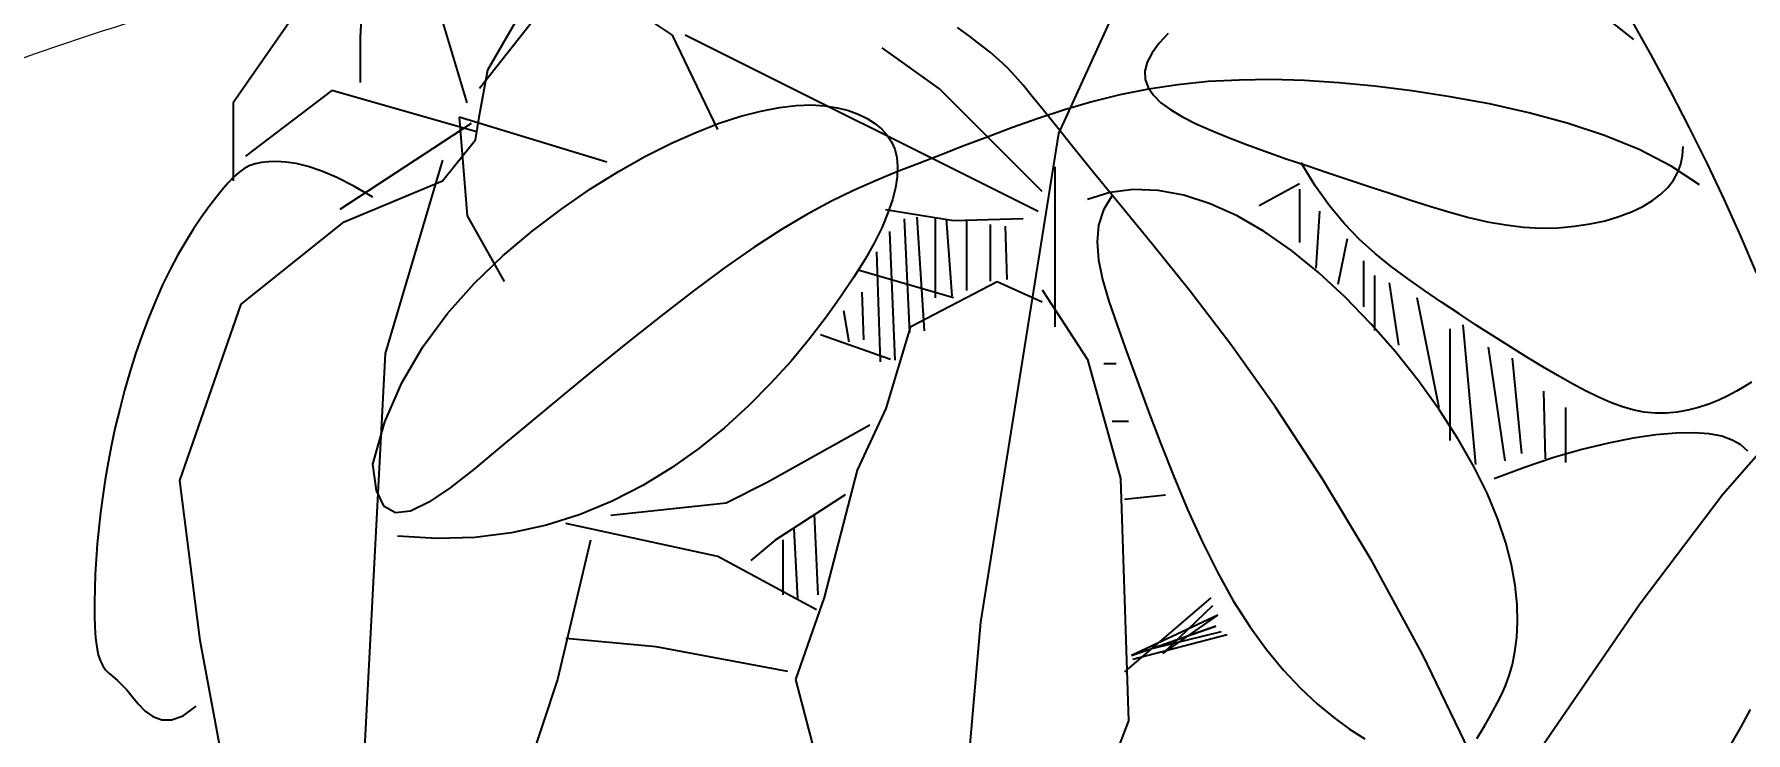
# Model space of a CAD drawing. Header units: metres. Extents: x 10 to 239, y 2 to 253.
# Drawn here: x 81.003 to 85.499, y 23.947 to 25.782 of the extents above; entities that cross this region are included whole.
import ezdxf

# ---------------------------------------------------------------- set-up
doc = ezdxf.new("R2010")
doc.units = ezdxf.units.M
doc.header["$MEASUREMENT"] = 0
doc.layers.get('Defpoints').update_dxf_attribs({"color": 9})
for name, color, linetype in [('-cotas', 252, 'Continuous'), ('1', 7, 'Continuous'), ('cot200', 9, 'Continuous')]:
    doc.layers.add(name, color=color, linetype=linetype)
doc.layers.add('barrera', color=7, linetype='Continuous', lineweight=0, true_color=0x9dbb63)
doc.layers.add('bloques ARBOLES', color=7, linetype='Continuous', true_color=0xb8d897)
doc.styles.get("Standard").update_dxf_attribs({"font": 'arial.ttf'})
doc.dimstyles.get("Standard").update_dxf_attribs({"dimtxt": 0.18, "dimasz": 0.18, "dimexe": 0.18, "dimexo": 0.0625, "dimgap": 0.09, "dimtad": 0, "dimtih": 1, "dimtoh": 1, "dimdec": 4, "dimzin": 0, "dimdsep": 46, "dimtxsty": 'Standard', "dimcen": 0.09, "dimadec": 0, "dimazin": 0, "dimtfac": 1, "dimtdec": 4, "dimtofl": 0, "dimtmove": 0, "dimatfit": 3, "dimfxl": 1, "dimtolj": 1, "dimtzin": 0, "dimarcsym": 0})

# ---------------------------------------------------------------- blocks, each defined once
blk = doc.blocks.new('*D81')
at = {"layer": '-cotas', "color": 0, "lineweight": -2, "transparency": 16777216}
for p, q in [((35.934, 42.8579), (35.9273, 20.3829)), ((88.7846, 42.8423), (88.778, 20.3672)), ((36.1074, 20.5628), (61.0308, 20.5555)), ((88.598, 20.5473), (63.6746, 20.5547))]:
    blk.add_line(p, q, dxfattribs=at)
at = {"layer": '-cotas', "color": 0, "transparency": 16777216}
for points in [[(36.1074, 20.5928), (36.1074, 20.5328), (35.9274, 20.5629)], [(88.598, 20.5773), (88.598, 20.5173), (88.778, 20.5472)]]:
    blk.add_solid(points, dxfattribs=at)
at = {"layer": 'Defpoints', "color": 0, "transparency": 16777216}
for p in [(35.934, 42.9204), (88.7846, 42.9048), (88.778, 20.5472)]:
    blk.add_point(p, dxfattribs=at)
at = {"layer": '-cotas', "color": 0, "transparency": 16777216, "insert": (62.3527, 20.5551), "char_height": 0.5, "attachment_point": 5}
blk.add_mtext('\\A1;52.8506', dxfattribs=at)
blk = doc.blocks.new('A$C6F4E7DED')
for p, q in [((1322.7, 1763.5), (1262.8, 1894.6)), ((1719.1, 1807.7), (1676.4, 1881.8)), ((1807.6, 1830.5), (1804.7, 1878.9)), ((1733.4, 1784.9), (1759.1, 1870.4)), ((926.1, 1844.2), (911.6, 1818.2)), ((923.4, 1828.8), (944.2, 1845.2)), ((1590.8, 1831.9), (1616.5, 1849)), ((1682.1, 1849), (1724.9, 1794.9)), ((1850.4, 1850.4), (1896, 1784.9)), ((1246.6, 1833.1), (1252.9, 1826.3)), ((1336.9, 1709.4), (1582.2, 1831.9)), ((1377.2, 1825.5), (1384.7, 1831.2)), ((1384.7, 1831.2), (1393.1, 1837.1)), ((1559.4, 1766.4), (1590.8, 1831.9)), ((1807.6, 1799.1), (1807.6, 1830.5)), ((1252.9, 1826.3), (1257.8, 1819.7)), ((1257.8, 1819.7), (1261.2, 1813.2)), ((1364.1, 1814.6), (1370.3, 1820)), ((1370.3, 1820), (1377.2, 1825.5)), ((1405.4, 1794.6), (1445.3, 1823.1)), ((911.6, 1818.2), (897.9, 1792.7)), ((1261.2, 1813.2), (1262.8, 1806.9)), ((1262.8, 1806.9), (1262.6, 1801.1)), ((1352.9, 1803.4), (1358.3, 1809.1)), ((1358.3, 1809.1), (1364.1, 1814.6)), ((1724.9, 1776.3), (1719.1, 1807.7)), ((1077.6, 1793.2), (1103.4, 1796.4)), ((1103.4, 1796.4), (1128.2, 1798.8)), ((1128.2, 1798.8), (1152.1, 1800.4)), ((1152.1, 1800.4), (1175.2, 1801)), ((1175.2, 1801), (1197.5, 1800.7)), ((1197.5, 1800.7), (1219, 1799.6)), ((1219, 1799.6), (1240, 1797.5)), ((1240, 1797.5), (1260.4, 1794.4)), ((1260.6, 1795.5), (1256.9, 1790.2)), ((1262.6, 1801.1), (1260.6, 1795.5)), ((1341.1, 1789.4), (1347.3, 1797.1)), ((1347.3, 1797.1), (1352.9, 1803.4)), ((897.9, 1792.7), (884.9, 1767.6)), ((996.3, 1778), (1023.6, 1784.1)), ((1023.6, 1784.1), (1050.9, 1789.1)), ((1050.9, 1789.1), (1077.6, 1793.2)), ((1251.7, 1785), (1244.9, 1780.1)), ((1256.9, 1790.2), (1251.7, 1785)), ((1260.4, 1794.4), (1280.3, 1790.4)), ((1280.3, 1790.4), (1299.7, 1785.5)), ((1299.7, 1785.5), (1318.6, 1780)), ((1333.5, 1780), (1341.1, 1789.4)), ((1334.1, 1723.4), (1405.4, 1794.6)), ((1485, 1782.8), (1476.4, 1781.5)), ((1494.5, 1783.4), (1485, 1782.8)), ((1505.1, 1783), (1494.5, 1783.4)), ((1516.7, 1781.6), (1505.1, 1783)), ((1727.7, 1764.9), (1827.5, 1793.4)), ((1827.5, 1793.4), (1887.4, 1747.8)), ((1896, 1784.9), (1896, 1730.7)), ((969.6, 1770.8), (996.3, 1778)), ((1236.8, 1775.2), (1227.3, 1770.4)), ((1244.9, 1780.1), (1236.8, 1775.2)), ((1318.6, 1780), (1336.9, 1774.1)), ((1324.1, 1768.2), (1333.5, 1780)), ((1336.9, 1774.1), (1354.7, 1767.8)), ((1455.8, 1774), (1450.4, 1770.6)), ((1461.9, 1777), (1455.8, 1774)), ((1468.7, 1779.5), (1461.9, 1777)), ((1476.4, 1781.5), (1468.7, 1779.5)), ((1529.5, 1779.2), (1516.7, 1781.6)), ((1543.4, 1775.6), (1529.5, 1779.2)), ((1558.5, 1770.7), (1543.4, 1775.6)), ((1636.4, 1743.6), (1739.1, 1774.9)), ((1727.7, 1759.2), (1724.9, 1776.3)), ((1739.1, 1774.9), (1733.4, 1706.5)), ((884.9, 1767.6), (872.5, 1742.6)), ((919.6, 1752.4), (943.8, 1762.3)), ((943.8, 1762.3), (969.6, 1770.8)), ((1204.9, 1760.8), (1192.2, 1755.9)), ((1216.7, 1765.6), (1204.9, 1760.8)), ((1227.3, 1770.4), (1216.7, 1765.6)), ((1312.3, 1753.5), (1324.1, 1768.2)), ((1376.9, 1424.4), (1322.7, 1763.5)), ((1354.7, 1767.8), (1371.8, 1761.4)), ((1371.8, 1761.4), (1388.5, 1755)), ((1442, 1762.6), (1438.9, 1757.9)), ((1445.8, 1766.8), (1442, 1762.6)), ((1450.4, 1770.6), (1445.8, 1766.8)), ((1574.6, 1764.4), (1558.5, 1770.7)), ((1591.7, 1756.8), (1574.6, 1764.4)), ((1750.5, 1730.7), (1727.7, 1759.2)), ((1730.6, 1770.6), (1821.8, 1710.8)), ((889.5, 1748.4), (889.1, 1754.7)), ((890.8, 1742.4), (889.5, 1748.4)), ((897.4, 1740.9), (919.6, 1752.4)), ((1178.8, 1751), (1164.7, 1746.1)), ((1192.2, 1755.9), (1178.8, 1751)), ((1297.6, 1735.4), (1312.3, 1753.5)), ((1388.5, 1755), (1404.4, 1748.8)), ((1404.4, 1748.8), (1419.9, 1742.9)), ((1436.6, 1752.7), (1435.2, 1746.9)), ((1438.9, 1757.9), (1436.6, 1752.7)), ((1609.6, 1747.8), (1591.7, 1756.8)), ((1628.3, 1737.2), (1609.6, 1747.8)), ((872.5, 1742.6), (860.6, 1717.6)), ((877.7, 1727.9), (897.4, 1740.9)), ((892.9, 1736.7), (890.8, 1742.4)), ((895.9, 1731.3), (892.9, 1736.7)), ((1135.7, 1736.4), (1121, 1731.5)), ((1150.3, 1741.3), (1135.7, 1736.4)), ((1144.6, 1727.3), (1154.4, 1743.3)), ((1164.7, 1746.1), (1150.3, 1741.3)), ((1279.4, 1713.2), (1297.6, 1735.4)), ((1325.5, 1740.4), (1325.5, 1629.3)), ((1419.9, 1742.9), (1435, 1737)), ((1435.2, 1746.9), (1434.6, 1740.6)), ((1434.6, 1740.6), (1434.9, 1733.6)), ((1435, 1737), (1450, 1730.8)), ((1647.8, 1725.1), (1628.3, 1737.2)), ((1750.5, 1745), (1790.5, 1611)), ((1824, 1733), (1834.5, 1737.4)), ((1834.5, 1737.4), (1843.9, 1740.6)), ((1843.9, 1740.6), (1852.2, 1742.7)), ((1852.2, 1742.7), (1859.5, 1743.8)), ((1859.5, 1743.8), (1865.9, 1744.2)), ((1865.9, 1744.2), (1871.5, 1744)), ((1871.5, 1744), (1876.4, 1743.5)), ((1876.4, 1743.5), (1880.8, 1742.5)), ((1880.8, 1742.5), (1884.8, 1741.1)), ((1884.8, 1741.1), (1888.5, 1739.1)), ((1888.5, 1739.1), (1892.1, 1736.5)), ((1892.1, 1736.5), (1895.7, 1733.3)), ((899.7, 1726.2), (895.9, 1731.3)), ((904.6, 1721.4), (899.7, 1726.2)), ((1106.4, 1726.7), (1092.1, 1721.9)), ((1121, 1731.5), (1106.4, 1726.7)), ((1134.6, 1713.3), (1144.6, 1727.3)), ((1155.6, 1728.7), (1183.6, 1713.4)), ((1155.6, 1724.9), (1155.6, 1688)), ((1235.8, 1720.7), (1253.6, 1724.1)), ((1253.6, 1724.1), (1270.8, 1724.7)), ((1270.8, 1724.7), (1287.2, 1722.6)), ((1434.9, 1733.6), (1436, 1726)), ((1436, 1726), (1438.2, 1717.6)), ((1450, 1730.8), (1465.2, 1724)), ((1465.2, 1724), (1481, 1716.4)), ((1667.8, 1711.3), (1647.8, 1725.1)), ((1819, 1702.2), (1750.5, 1730.7)), ((1799, 1719.3), (1812.2, 1727)), ((1812.2, 1727), (1824, 1733)), ((1895.7, 1733.3), (1899.5, 1729.3)), ((1899.5, 1729.3), (1903.6, 1724.6)), ((1903.6, 1724.6), (1908.1, 1719)), ((860.6, 1717.6), (849.2, 1692.4)), ((910.4, 1717), (904.6, 1721.4)), ((917.2, 1712.9), (910.4, 1717)), ((925, 1709.2), (917.2, 1712.9)), ((1064.4, 1712.9), (1051, 1708.9)), ((1078.1, 1717.3), (1064.4, 1712.9)), ((1092.1, 1721.9), (1078.1, 1717.3)), ((1124.3, 1700.9), (1134.6, 1713.3)), ((1198.8, 1706.4), (1217.5, 1714.8)), ((1217.5, 1714.8), (1235.8, 1720.7)), ((1257.3, 1686.4), (1279.4, 1713.2)), ((1285.6, 1720.5), (1291.7, 1710.6)), ((1287.2, 1722.6), (1302.7, 1717.7)), ((1438.2, 1717.6), (1441.3, 1708.5)), ((1481, 1716.4), (1497.6, 1707.4)), ((1908.1, 1719), (1912.9, 1712.6)), ((1912.9, 1712.6), (1918.1, 1705.4)), ((933.7, 1705.9), (925, 1709.2)), ((943.3, 1703), (933.7, 1705.9)), ((953.6, 1700.8), (943.3, 1703)), ((964.5, 1699.2), (953.6, 1700.8)), ((1012.3, 1700.1), (999.9, 1698.7)), ((1025, 1702.4), (1012.3, 1700.1)), ((1037.9, 1705.4), (1025, 1702.4)), ((1051, 1708.9), (1037.9, 1705.4)), ((1113.8, 1690), (1124.3, 1700.9)), ((1141.6, 1709.6), (1144.1, 1670.1)), ((1180, 1695.6), (1198.8, 1706.4)), ((1291.7, 1710.6), (1295.1, 1700)), ((1295.1, 1700), (1296.1, 1688.5)), ((1347.3, 1704.4), (1395.7, 1703.1)), ((1370.2, 1700.5), (1370.2, 1661.1)), ((1386.8, 1703.1), (1386.8, 1654.7)), ((1395.7, 1703.1), (1442.9, 1710.7)), ((1400.8, 1704.4), (1397, 1650.9)), ((1408.5, 1705.6), (1408.5, 1649.6)), ((1421.2, 1705.6), (1416.1, 1626.7)), ((1430.1, 1704.4), (1426.3, 1625.4)), ((1441.3, 1708.5), (1445.4, 1698.6)), ((1497.6, 1707.4), (1515.2, 1697)), ((1688.3, 1695.8), (1667.8, 1711.3)), ((1733.4, 1706.5), (1707.7, 1660.9)), ((1890.3, 1645.2), (1819, 1702.2)), ((1918.1, 1705.4), (1923.4, 1697.4)), ((849.2, 1692.4), (838.3, 1666.9)), ((975.9, 1698.2), (964.5, 1699.2)), ((987.7, 1698), (975.9, 1698.2)), ((999.9, 1698.7), (987.7, 1698)), ((1102.9, 1680.2), (1113.8, 1690)), ((1122.5, 1690.5), (1128.8, 1658.7)), ((1161.1, 1682.5), (1180, 1695.6)), ((1296.1, 1688.5), (1295.1, 1676)), ((1360, 1699.3), (1358.8, 1662.3)), ((1440.3, 1695.5), (1436.5, 1606.3)), ((1445.4, 1698.6), (1450.7, 1687.9)), ((1450.7, 1687.9), (1457.2, 1676.4)), ((1515.2, 1697), (1534.2, 1684.7)), ((1708.8, 1678.6), (1688.3, 1695.8)), ((1923.4, 1697.4), (1928.8, 1688.7)), ((1928.8, 1688.7), (1934.3, 1679.3)), ((1091.8, 1671.3), (1102.9, 1680.2)), ((1142.2, 1667.2), (1161.1, 1682.5)), ((1231.7, 1654.5), (1257.3, 1686.4)), ((1295.1, 1676), (1292.2, 1662.2)), ((1449.2, 1681.4), (1446.7, 1605.1)), ((1457.2, 1676.4), (1464.9, 1663.9)), ((1534.2, 1684.7), (1554.8, 1670.3)), ((1728.6, 1659.5), (1708.8, 1678.6)), ((1934.3, 1679.3), (1939.7, 1669.3)), ((1080.5, 1662.9), (1091.8, 1671.3)), ((1103.4, 1665), (1103.4, 1626.8)), ((1111, 1675.2), (1111, 1643.4)), ((1123.8, 1650.1), (1142.2, 1667.2)), ((1395.7, 1649.6), (1462, 1668.7)), ((1464.9, 1663.9), (1473.9, 1650.5)), ((1554.8, 1670.3), (1576.5, 1654.2)), ((1939.7, 1669.3), (1945, 1658.5)), ((1057, 1646.6), (1068.8, 1654.7)), ((1068.8, 1654.7), (1080.5, 1662.9)), ((1093.2, 1659.9), (1086.8, 1616.6)), ((1203.2, 1617.1), (1231.7, 1654.5)), ((1292.2, 1662.2), (1287.8, 1647.2)), ((1334.1, 1655.2), (1302.7, 1606.8)), ((1365.5, 1660.9), (1334.1, 1646.7)), ((1425.4, 1629.6), (1365.5, 1660.9)), ((1459.4, 1653.4), (1458.2, 1620.3)), ((1576.5, 1654.2), (1599.1, 1636.8)), ((1747.3, 1638.5), (1728.6, 1659.5)), ((1945, 1658.5), (1950, 1647.2)), ((1044.9, 1638.6), (1057, 1646.6)), ((1074, 1649.8), (1058.8, 1573.4)), ((1105.9, 1631.6), (1123.8, 1650.1)), ((1287.8, 1647.2), (1282.2, 1630.5)), ((1472.2, 1640.7), (1468.4, 1619.1)), ((1473.9, 1650.5), (1484.1, 1636.1)), ((1933.1, 1522.7), (1890.3, 1645.2)), ((1950, 1647.2), (1954.8, 1635.4)), ((1020.9, 1622.9), (1032.9, 1630.6)), ((1032.9, 1630.6), (1044.9, 1638.6)), ((1042.2, 1630.7), (1033.3, 1533.9)), ((1088.9, 1612), (1105.9, 1631.6)), ((1282.2, 1630.5), (1275.6, 1612.2)), ((1442.5, 1572.6), (1425.4, 1629.6)), ((1484.1, 1636.1), (1495.7, 1621.1)), ((1599.1, 1636.8), (1622.1, 1618.6)), ((1764.3, 1615.6), (1747.3, 1638.5)), ((1954.8, 1635.4), (1959.4, 1623.1)), ((1009.1, 1615.5), (1020.9, 1622.9)), ((1051.1, 1628.1), (1051.1, 1550.4)), ((1172.2, 1573.6), (1203.2, 1617.1)), ((1439.6, 1606.8), (1488.1, 1623.9)), ((1495.7, 1621.1), (1508.6, 1605.6)), ((1622.1, 1618.6), (1645.1, 1600)), ((1959.4, 1623.1), (1963.7, 1610.6)), ((986.6, 1601.7), (997.6, 1608.4)), ((997.6, 1608.4), (1009.1, 1615.5)), ((1007.8, 1607.7), (1001.4, 1541.5)), ((1024.4, 1615.4), (1012.9, 1536.4)), ((1072.9, 1591.9), (1088.9, 1612)), ((1275.6, 1612.2), (1268.3, 1592.1)), ((1302.7, 1606.8), (1279.9, 1524.1)), ((1508.6, 1605.6), (1522.8, 1590)), ((1778.9, 1590.6), (1764.3, 1615.6)), ((1790.5, 1611), (1804.7, 1337.5)), ((1963.7, 1610.6), (1967.7, 1597.9)), ((966.3, 1590), (976.1, 1595.6)), ((976.1, 1595.6), (986.6, 1601.7)), ((1282.8, 1603.7), (1291.3, 1603.7)), ((1645.1, 1600), (1667.6, 1581.5)), ((1967.7, 1597.9), (1971.4, 1585.1)), ((841.6, 1590.9), (846.6, 1587.9)), ((846.6, 1587.9), (852.1, 1584.7)), ((852.1, 1584.7), (858, 1581.5)), ((858, 1581.5), (864.4, 1578.5)), ((948.3, 1580.7), (957, 1585)), ((957, 1585), (966.3, 1590)), ((986.1, 1584.8), (984.8, 1537.7)), ((1058.3, 1571.6), (1072.9, 1591.9)), ((1268.3, 1592.1), (1260.4, 1570.6)), ((1522.8, 1590), (1538.2, 1574.5)), ((1667.6, 1581.5), (1689.3, 1563.5)), ((1790.7, 1563.4), (1778.9, 1590.6)), ((1971.4, 1585.1), (1974.7, 1572.3)), ((864.4, 1578.5), (871.3, 1575.8)), ((871.3, 1575.8), (878.4, 1573.5)), ((878.4, 1573.5), (885.8, 1571.6)), ((885.8, 1571.6), (893.3, 1570.2)), ((893.3, 1570.2), (901, 1569.5)), ((901, 1569.5), (908.6, 1569.5)), ((908.6, 1569.5), (916.3, 1570.2)), ((916.3, 1570.2), (924, 1571.7)), ((924, 1571.7), (931.8, 1574)), ((931.8, 1574), (939.9, 1577)), ((939.9, 1577), (948.3, 1580.7)), ((970.8, 1573.4), (970.8, 1535.2)), ((1045.3, 1551.4), (1058.3, 1571.6)), ((1139.3, 1523.5), (1172.2, 1573.6)), ((1260.4, 1570.6), (1251.9, 1548.2)), ((1462.4, 1529.8), (1442.5, 1572.6)), ((1538.2, 1574.5), (1554.8, 1559.4)), ((1974.7, 1572.3), (1977.8, 1559.8)), ((861.5, 1513.2), (814, 1567.7)), ((1274.2, 1563.8), (1285.6, 1563.8)), ((1453.9, 1561.2), (1525.2, 1521.3)), ((1554.8, 1559.4), (1572.6, 1545)), ((1689.3, 1563.5), (1709.6, 1546.5)), ((1799, 1534.1), (1790.7, 1563.4)), ((1977.8, 1559.8), (1980.4, 1547.4)), ((844.2, 1543.2), (849.1, 1547.4)), ((849.1, 1547.4), (855.1, 1550.8)), ((855.1, 1550.8), (862.3, 1553.4)), ((862.3, 1553.4), (871.1, 1555.2)), ((871.1, 1555.2), (881.5, 1555.9)), ((881.5, 1555.9), (893.9, 1555.7)), ((893.9, 1555.7), (908, 1554.4)), ((908, 1554.4), (923.8, 1552.1)), ((923.8, 1552.1), (941, 1548.7)), ((941, 1548.7), (959.4, 1544.2)), ((1034.1, 1531.9), (1045.3, 1551.4)), ((1251.9, 1548.2), (1242.8, 1525.4)), ((1709.6, 1546.5), (1728.4, 1530.9)), ((1980.4, 1547.4), (1982.8, 1535.3)), ((959.4, 1544.2), (978.9, 1538.6)), ((978.9, 1538.6), (999.2, 1531.8)), ((1572.6, 1545), (1591.5, 1531.5)), ((1796.5, 1515.7), (1799, 1534.1)), ((1982.8, 1535.3), (1984.8, 1523.5)), ((999.2, 1531.8), (1020.3, 1523.9)), ((1025, 1513.4), (1034.1, 1531.9)), ((1105, 1466.4), (1139.3, 1523.5)), ((1242.8, 1525.4), (1233.2, 1502.6)), ((1279.9, 1524.1), (1274.2, 1356)), ((1485.3, 1441.5), (1462.4, 1529.8)), ((1525.2, 1521.3), (1553.7, 1507)), ((1591.5, 1531.5), (1611.6, 1519.2)), ((1728.4, 1530.9), (1745.3, 1517.7)), ((1918.8, 1411.6), (1933.1, 1522.7)), ((1984.8, 1523.5), (1986.5, 1512)), ((919.2, 1437), (861.5, 1513.2)), ((1017.8, 1495.9), (1025, 1513.4)), ((1248.5, 1512.5), (1277, 1509.6)), ((1471, 1512.7), (1519.5, 1481.4)), ((1611.6, 1519.2), (1632.8, 1508.4)), ((1745.3, 1517.7), (1760.1, 1507.6)), ((1791.2, 1504.6), (1796.5, 1515.7)), ((1986.5, 1512), (1988, 1500.6)), ((1233.2, 1502.6), (1223.1, 1480.3)), ((1492.6, 1499.4), (1490, 1443.3)), ((1553.7, 1507), (1633.6, 1498.5)), ((1632.8, 1508.4), (1655.1, 1499.2)), ((1655.1, 1499.2), (1678.4, 1491.7)), ((1760.1, 1507.6), (1772.9, 1501.5)), ((1772.9, 1501.5), (1783.3, 1500.2)), ((1783.3, 1500.2), (1791.2, 1504.6)), ((1988, 1500.6), (1989.3, 1489.6)), ((1012.3, 1479.4), (1017.8, 1495.9)), ((1506.6, 1489.2), (1504, 1440.8)), ((1559.4, 1470), (1665, 1492.8)), ((1678.4, 1491.7), (1702.8, 1486.3)), ((1702.8, 1486.3), (1728.2, 1483.2)), ((1989.3, 1489.6), (1990.3, 1478.7)), ((1008.3, 1464.1), (1012.3, 1479.4)), ((1223.1, 1480.3), (1212.5, 1459.1)), ((1514.2, 1481.5), (1514.2, 1443.3)), ((1519.5, 1481.4), (1536.6, 1467.1)), ((1647.8, 1481.4), (1670.7, 1384.5)), ((1728.2, 1483.2), (1754.6, 1482.4)), ((1754.6, 1482.4), (1781.9, 1484.2)), ((1990.3, 1478.7), (1991.1, 1468.1)), ((1005.8, 1449.8), (1008.3, 1464.1)), ((1069.9, 1401.7), (1105, 1466.4)), ((1491, 1432.9), (1559.4, 1470)), ((1991.1, 1468.1), (1991.7, 1457.7)), ((1212.5, 1459.1), (1201.5, 1439.3)), ((1991.7, 1457.7), (1992.1, 1447.7)), ((1004.4, 1436.6), (1005.8, 1449.8)), ((1201.5, 1439.3), (1190.1, 1421.4)), ((1217.1, 1441.2), (1277, 1389.9)), ((1505.2, 1384.5), (1485.3, 1441.5)), ((1992.1, 1447.7), (1992.3, 1438.1)), ((1992.3, 1438.1), (1992.3, 1429.1)), ((989.5, 1334.7), (919.2, 1437)), ((1004.1, 1424.6), (1004.4, 1436.6)), ((1250.4, 1402.6), (1212.2, 1429.3)), ((1212.2, 1429.3), (1272.1, 1401.3)), ((1216, 1435.7), (1250.4, 1402.6)), ((1992.3, 1429.1), (1992.1, 1420.9)), ((1004.7, 1413.7), (1004.1, 1424.6)), ((1190.1, 1421.4), (1178.4, 1405.3)), ((1205.7, 1415.6), (1271.3, 1398.5)), ((1256.8, 1406.4), (1209.7, 1417.9)), ((1272.1, 1401.3), (1213.5, 1421.7)), ((1213.5, 1421.7), (1256.8, 1406.4)), ((1399.7, 1162.2), (1376.9, 1424.4)), ((1992.1, 1420.9), (1991.5, 1413.4)), ((1005.9, 1403.9), (1004.7, 1413.7)), ((1007.6, 1395.1), (1005.9, 1403.9)), ((1178.4, 1405.3), (1166.6, 1391.1)), ((1510.9, 1390.2), (1602.2, 1407.3)), ((1602.2, 1407.3), (1665, 1413)), ((1896, 1289), (1918.8, 1411.6)), ((1990.7, 1407), (1989.6, 1401.6)), ((1991.5, 1413.4), (1990.7, 1407)), ((1009.9, 1387.3), (1007.6, 1395.1)), ((1034.6, 1328.9), (1069.9, 1401.7)), ((1166.6, 1391.1), (1154.8, 1378.5)), ((1984.5, 1391.3), (1982.2, 1388.9)), ((1986.5, 1394), (1984.5, 1391.3)), ((1988.2, 1397.3), (1986.5, 1394)), ((1989.6, 1401.6), (1988.2, 1397.3)), ((1012.4, 1380.3), (1009.9, 1387.3)), ((1015.3, 1373.9), (1012.4, 1380.3)), ((1488.1, 1318.9), (1505.2, 1384.5)), ((1670.7, 1384.5), (1713.4, 1256.2)), ((1973.4, 1381.2), (1969.9, 1377.4)), ((1976.6, 1384.2), (1973.4, 1381.2)), ((1979.6, 1386.7), (1976.6, 1384.2)), ((1982.2, 1388.9), (1979.6, 1386.7)), ((1018.2, 1368.1), (1015.3, 1373.9)), ((1021.2, 1362.7), (1018.2, 1368.1)), ((1143.1, 1367.5), (1131.7, 1358.1)), ((1154.8, 1378.5), (1143.1, 1367.5)), ((1961.9, 1367.6), (1957.1, 1362.7)), ((1966.1, 1372.7), (1961.9, 1367.6)), ((1969.9, 1377.4), (1966.1, 1372.7)), ((848.7, 1351.7), (842.3, 1363.7)), ((1024.1, 1357.6), (1021.2, 1362.7)), ((1026.9, 1352.7), (1024.1, 1357.6)), ((1131.7, 1358.1), (1120.7, 1350)), ((1274.2, 1356), (1314.1, 1253.4)), ((1930.7, 1359.4), (1921.7, 1366)), ((1938.7, 1356.5), (1930.7, 1359.4)), ((1945.6, 1356.6), (1938.7, 1356.5)), ((1951.8, 1358.8), (1945.6, 1356.6)), ((1957.1, 1362.7), (1951.8, 1358.8)), ((856, 1339.3), (848.7, 1351.7)), ((1029.6, 1348.1), (1026.9, 1352.7)), ((1032.4, 1343.7), (1029.6, 1348.1)), ((1120.7, 1350), (1110.2, 1343.4))]:
    blk.add_line(p, q)
blk = doc.blocks.new('asddsd')
at = {"layer": 'bloques ARBOLES', "xscale": -0.00378276582045174, "yscale": 0.00378276582045174, "zscale": 0.00378276582045174}
blk.add_blockref('A$C6F4E7DED', (70.0692, 9.5477, 1.2423), dxfattribs=at)

msp = doc.modelspace()

# ---------------------------------------------------------------- linework, layer by layer
at = {"layer": 'barrera'}
for points, knots in [([(75.74284, 8.17099), (75.89193, 13.9839), (75.56165, 20.60932), (78.39904, 27.24392), (87.61077, 27.41614), (90.19518, 29.62387), (88.83637, 31.74576)], [0.1293999, 0.1293999, 0.1293999, 0.1293999, 1, 2, 3, 4, 4, 4, 4]), ([(90.10405, 28.99301), (90.09643, 28.97816), (90.08867, 28.9634), (89.92633, 28.66185), (89.72319, 28.41347), (89.26656, 27.98959), (89.01285, 27.81236), (88.47214, 27.50491), (88.18455, 27.37455), (87.19084, 26.99826), (86.41991, 26.82384), (84.83655, 26.53557), (84.01918, 26.41821), (82.44328, 26.1335), (81.68558, 25.96547), (80.6561, 25.6092), (80.31779, 25.463), (79.67592, 25.1044), (79.37481, 24.87951), (78.82619, 24.35249), (78.58052, 24.05104), (77.89225, 22.98312), (77.53875, 22.06967), (77.18053, 20.46891), (77.08994, 19.90851), (76.95736, 18.71854), (76.91439, 18.08364), (76.81712, 15.80673), (76.81459, 13.8867), (76.71951, 10.35889), (76.68465, 9.31789), (76.65905, 8.17099)], [5.1390175, 5.1390175, 5.1390175, 5.1390175, 5.1460084, 5.1460084, 5.2828064, 5.2828064, 5.4196044, 5.4196044, 5.5564024, 5.5564024, 5.8699539, 5.8699539, 6.1835055, 6.1835055, 6.497057, 6.497057, 6.6723546, 6.6723546, 6.8743734, 6.8743734, 7.0763922, 7.0763922, 7.504627, 7.504627, 7.7127699, 7.7127699, 7.9209128, 7.9209128, 8.3845027, 8.3845027, 8.5557008, 8.5557008, 8.5557008, 8.5557008])]:
    msp.add_open_spline(points, degree=3, knots=knots, dxfattribs=at)
at = {"layer": 'cot200'}
msp.add_open_spline([(87.50495, 8.17099), (83.20343, 16.61126), (79.8048, 25.22438), (77.32539, 34.0135)], degree=3, dxfattribs=at)
msp.add_open_spline([(83.57738, 33.92451), (85.43068, 28.89476), (87.62816, 23.97558), (89.90867, 19.70346), (92.3573, 15.11639), (94.90166, 11.27529), (97.54056, 8.17099)], degree=3, knots=[0.53209812, 0.53209812, 0.53209812, 0.53209812, 0.8873596, 0.8873596, 0.8873596, 1.26881168, 1.26881168, 1.26881168, 1.26881168], dxfattribs=at)

# ---------------------------------------------------------------- block references
at = {"layer": '1', "lineweight": 0}
msp.add_blockref('asddsd', (18.62841, 9.30206), dxfattribs=at)

# ---------------------------------------------------------------- dimensions: what is measured, and where the dimension line sits
at = {"layer": '-cotas'}
dim = msp.add_aligned_dim(p1=(35.93402, 42.92042), p2=(88.78463, 42.90477), distance=-22.35753, dimstyle='Standard', override={"dimtxt": 0.5}, dxfattribs=at)
dim.commit()
dim.dimension.update_dxf_attribs({"geometry": '*D81', "text_midpoint": (62.3527, 20.55507)})

doc.saveas('drawing.dxf')
